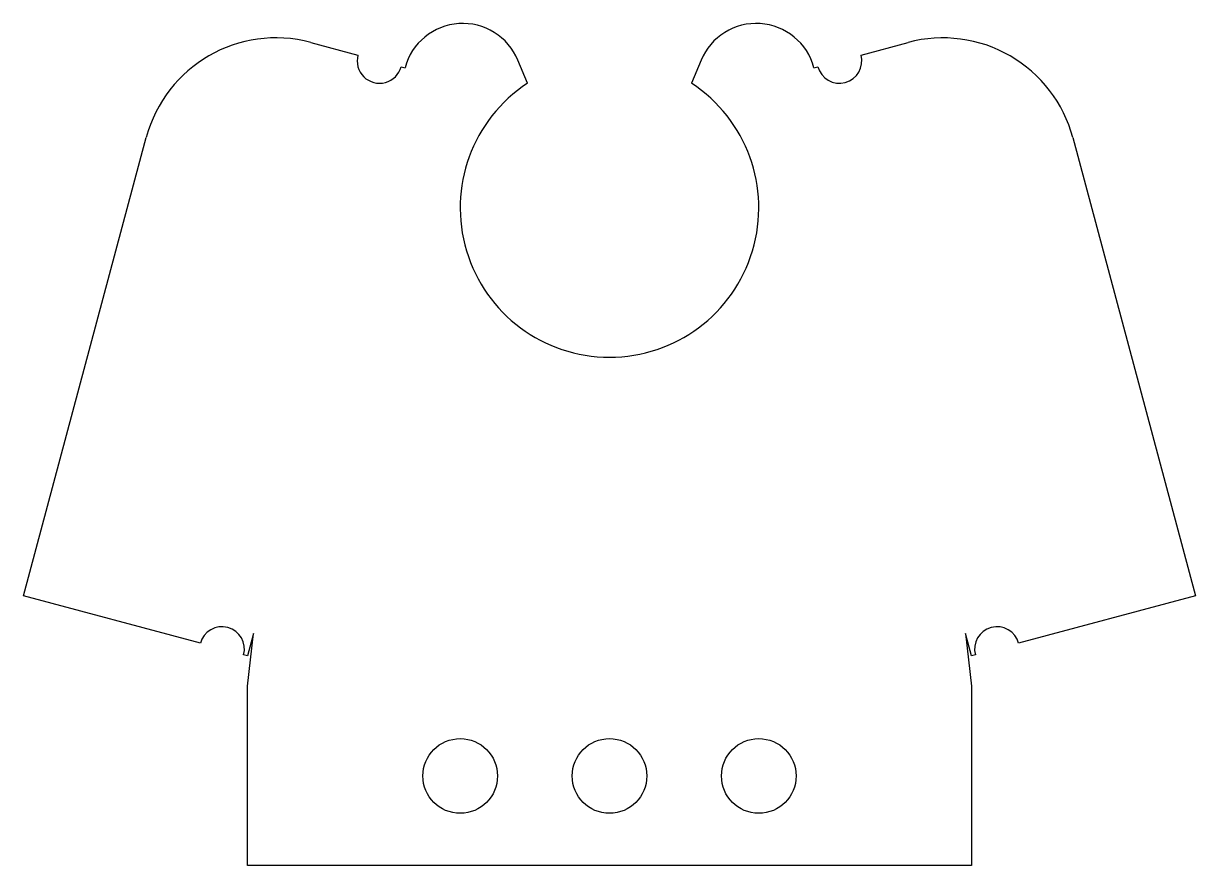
# Model space of a CAD drawing. Header units: millimetres. Extents: x -39.3 to 39.3, y -44 to 12.4.
import ezdxf

# ---------------------------------------------------------------- set-up
doc = ezdxf.new("R2010")
doc.units = ezdxf.units.MM

msp = doc.modelspace()

# ---------------------------------------------------------------- linework, layer by layer
at = {"color": 7, "linetype": 'Continuous', "lineweight": 25}
for p, q in [((-20.005, 11.078), (-16.849, 10.233)), ((16.849, 10.233), (20.005, 11.078)), ((-13.951, 9.456), (-13.693, 9.387)), ((-5.5, 8.352), (-6.134, 9.882)), ((6.134, 9.882), (5.5, 8.352)), ((13.693, 9.387), (13.951, 9.456)), ((-39.252, -25.979), (-31.028, 4.714)), ((31.028, 4.714), (39.252, -25.979)), ((-27.403, -29.154), (-39.252, -25.979)), ((39.252, -25.979), (27.403, -29.154)), ((-24.247, -32.034), (-23.845, -28.5)), ((-23.845, -28.5), (-24.247, -30)), ((24.247, -30), (23.845, -28.5)), ((23.845, -28.5), (24.247, -32.034)), ((-24.247, -30), (-24.505, -29.931)), ((24.505, -29.931), (24.247, -30)), ((-24.247, -44.034), (-24.247, -32.034)), ((24.247, -32.034), (24.247, -44.034)), ((24.247, -44.034), (-24.247, -44.034))]:
    msp.add_line(p, q, dxfattribs=at)
for centre in [(-10, -38.034), (0, -38.034), (10, -38.034)]:
    msp.add_circle(centre, 2.5, dxfattribs=at)
for centre, radius, start, end in [((-9.83, 8.352), 4, 22.5, 165), ((9.83, 8.352), 4, 15, 157.5), ((-22.334, 2.385), 9, 75, 165), ((22.334, 2.385), 9, 15, 105), ((-15.4, 9.844), 1.5, 165, 345), ((15.4, 9.844), 1.5, 195, 15), ((0, 0), 10, 123.36701, 56.63299), ((-25.954, -29.543), 1.5, 345, 165), ((25.954, -29.543), 1.5, 15, 195)]:
    msp.add_arc(centre, radius, start, end, dxfattribs=at)

doc.saveas('drawing.dxf')
